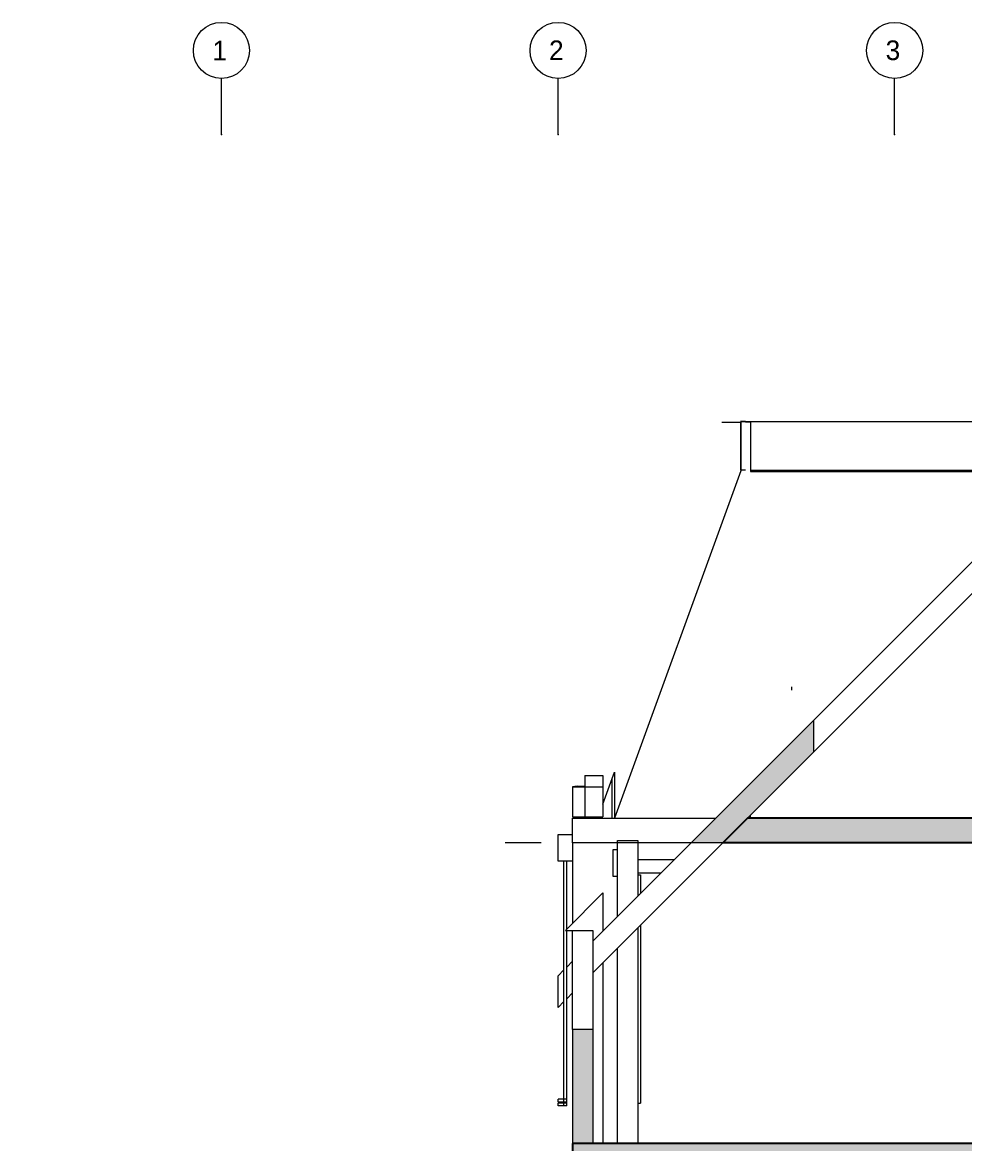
# Model space of a CAD drawing. Header units: metres. Extents: x -4.8 to 35.9, y -7 to 21.5.
# Drawn here: x -4.77 to 3.62, y 11.51 to 21.5 of the extents above; entities that cross this region are included whole.
import ezdxf

# ---------------------------------------------------------------- set-up
doc = ezdxf.new("R2010")
doc.units = ezdxf.units.M
doc.header["$MEASUREMENT"] = 0
doc.set_wipeout_variables(frame=1)
for name, pattern in [('Raster', [0.004, 0.002, -0.001, 0, -0.001]), ('Strichlinie eng', [0.002, 0.0015, -0.0005]), ('Wipeout_Contour', [1, 0, -1])]:
    doc.linetypes.add(name, pattern=pattern)
for name, color, linetype in [('E_Schnitt E RB_1_0', 7, 'Continuous'), ('E_Schnitt E RB_1_000 Achsraster', 7, 'Continuous'), ('E_Schnitt E RB_1_110 Wand Aussen', 7, 'Continuous'), ('E_Schnitt E RB_1_120 Wand Innen tragend', 7, 'Continuous'), ('E_Schnitt E RB_1_140 Brüstung', 7, 'Continuous'), ('E_Schnitt E RB_1_210 Decke', 7, 'Continuous'), ('E_Schnitt E RB_1_310 Dachkonstruktion massiv', 7, 'Continuous'), ('E_Schnitt E RB_1_950 Polierplan Bemaßung', 7, 'Continuous'), ('E_Schnitt E RB_1_Neubau_110 Wand Aussen', 7, 'Continuous')]:
    doc.layers.add(name, color=color, linetype=linetype)
doc.styles.add('ERSTELLTER_STIL_1', font='')
doc.styles.get('ERSTELLTER_STIL_1').set_extended_font_data('Eurostile')

msp = doc.modelspace()

# ---------------------------------------------------------------- wipeouts: each hides what was drawn before it
at = {"color": 254, "linetype": 'Wipeout_Contour', "lineweight": 0, "ltscale": 109.05175}
msp.add_wipeout([(-4.7741, -6.95), (35.8884, -6.95), (35.8884, 21.5), (-4.7741, 21.5)], dxfattribs=at).dxf.layer = 'E_Schnitt E RB_1_0'

# ---------------------------------------------------------------- next in the draw order: hatches: boundary and pattern name
at = {"layer": 'E_Schnitt E RB_1_110 Wand Aussen', "linetype": 'Continuous', "lineweight": 0, "true_color": 0x000000}
msp.add_hatch(color=18, dxfattribs=at).paths.add_polyline_path([(0.13, 11.51), (0.31, 11.51), (0.31, 12.5262), (0.13, 12.5262)])
at = {"layer": 'E_Schnitt E RB_1_210 Decke', "linetype": 'Continuous', "lineweight": 0, "true_color": 0x000000}
for points in [[(1.4678, 14.19), (13.5322, 14.19), (13.3122, 14.41), (6.8395, 14.41), (6.8395, 14.37), (6.6895, 14.37), (6.6895, 14.41), (1.6878, 14.41)], [(0.13, 11.51), (0.13, 11.31), (14.87, 11.31), (14.87, 11.51)]]:
    msp.add_hatch(color=18, dxfattribs=at).paths.add_polyline_path(points)
at = {"layer": 'E_Schnitt E RB_1_310 Dachkonstruktion massiv', "linetype": 'Continuous', "lineweight": 0, "true_color": 0x000000}
msp.add_hatch(color=18, dxfattribs=at).paths.add_polyline_path([(1.4678, 14.19), (2.2753, 14.9975), (2.2753, 15.2803), (1.185, 14.19)])

# ---------------------------------------------------------------- next in the draw order: linework, layer by layer
at = {"layer": 'E_Schnitt E RB_1_000 Achsraster', "color": 5, "linetype": 'Raster', "lineweight": 0, "ltscale": 1000}
for p, q in [((-3, 20.5), (-3, 21)), ((0, 20.5), (0, 21)), ((3, 20.5), (3, 21))]:
    msp.add_line(p, q, dxfattribs=at)
at = {"layer": 'E_Schnitt E RB_1_000 Achsraster', "color": 5, "linetype": 'Continuous', "lineweight": 0, "ltscale": 1000}
for centre in [(-3, 21.25), (0, 21.25), (3, 21.25)]:
    msp.add_circle(centre, 0.25, dxfattribs=at)
at = {"layer": 'E_Schnitt E RB_1_000 Achsraster', "color": 5, "linetype": 'Raster', "lineweight": 0, "ltscale": 1000}
for p in [(-3, 20.5), (-3, 20.5), (0, 20.5), (0, 20.5), (3, 20.5), (3, 20.5)]:
    msp.add_point(p, dxfattribs=at)
at = {"layer": 'E_Schnitt E RB_1_110 Wand Aussen', "color": 7, "linetype": 'Continuous', "lineweight": 18, "ltscale": 1000}
for p, q in [((1.63, 17.9405), (1.63, 17.51)), ((1.6697, 17.9405), (1.7149, 17.9405)), ((1.7149, 17.9405), (1.7149, 17.5)), ((1.63, 17.5047), (0.5036, 14.41)), ((1.63, 17.51), (1.63, 17.5047)), ((1.7149, 17.5), (4.495, 17.5)), ((0.2376, 14.79), (0.4, 14.79)), ((0.2376, 14.79), (0.2376, 14.69)), ((0.4, 14.79), (0.4, 14.69)), ((0.4827, 14.7617), (0.5036, 14.8194)), ((0.5036, 14.8194), (0.5036, 14.4101)), ((0.2376, 14.69), (0.2376, 14.42)), ((0.4, 14.5346), (0.4827, 14.7617)), ((0.4827, 14.41), (0.4827, 14.7617)), ((0.4, 14.5346), (0.4, 14.42)), ((0.2376, 14.42), (0.2376, 14.41)), ((0.2376, 14.41), (0.4, 14.41)), ((0.4, 14.41), (0.4827, 14.41)), ((0.5036, 14.41), (1.405, 14.41)), ((0.13, 14.19), (0.13, 13.4744)), ((0.53, 14.19), (0.13, 14.19)), ((0.53, 13.535), (0.53, 14.21)), ((0.53, 14.21), (0.71, 14.21)), ((0.71, 14.21), (0.71, 13.715)), ((0.0656, 13.41), (0.4, 13.7444)), ((0.4, 13.7444), (0.4, 13.405)), ((0.0656, 13.41), (0.13, 13.41)), ((0.13, 12.5262), (0.13, 13.41)), ((0.13, 13.41), (0.31, 13.41)), ((0.31, 13.41), (0.31, 12.5262)), ((0.71, 13.4322), (0.71, 11.51)), ((0.53, 11.51), (0.53, 13.2522)), ((0.4, 13.1222), (0.4, 11.51)), ((0.13, 12.5262), (0.13, 11.51)), ((0.31, 12.5262), (0.13, 12.5262)), ((0.31, 12.5262), (0.31, 11.51))]:
    msp.add_line(p, q, dxfattribs=at)
at = {"layer": 'E_Schnitt E RB_1_110 Wand Aussen', "color": 7, "linetype": 'Continuous', "lineweight": 13, "ltscale": 1000}
for p, q in [((0, 14.025), (0, 14.265)), ((0, 14.265), (0.13, 14.265)), ((0.49, 13.89), (0.49, 14.13)), ((0.49, 14.13), (0.53, 14.13)), ((0.005, 14.025), (0, 14.025)), ((0.0525, 14.025), (0.005, 14.025)), ((0.0775, 14.025), (0.0525, 14.025)), ((0.0525, 11.905), (0.0525, 14.025)), ((0.125, 14.025), (0.0775, 14.025)), ((0.0775, 13.4219), (0.0775, 14.025)), ((0.13, 14.025), (0.125, 14.025)), ((0.495, 13.89), (0.49, 13.89)), ((0.53, 13.89), (0.495, 13.89)), ((0.71, 13.905), (0.735, 13.905)), ((0.735, 13.905), (0.735, 13.74)), ((0.0775, 11.88), (0.0775, 13.41)), ((0.735, 13.4572), (0.735, 11.87)), ((0.0525, 11.905), (0, 11.905)), ((0, 11.88), (0, 11.905)), ((0.0525, 11.88), (0.0525, 11.905)), ((0.0775, 11.905), (0.0525, 11.905)), ((0.0525, 11.88), (0, 11.88)), ((0.0525, 11.87), (0, 11.87)), ((0, 11.845), (0, 11.87)), ((0.0525, 11.845), (0, 11.845)), ((0.0775, 11.88), (0.0525, 11.88)), ((0.0525, 11.87), (0.0525, 11.88)), ((0.0525, 11.845), (0.0525, 11.87)), ((0.0775, 11.87), (0.0525, 11.87)), ((0.0775, 11.845), (0.0525, 11.845)), ((0.0775, 11.845), (0.0775, 11.88)), ((0.71, 11.87), (0.735, 11.87))]:
    msp.add_line(p, q, dxfattribs=at)
at = {"layer": 'E_Schnitt E RB_1_120 Wand Innen tragend', "color": 7, "linetype": 'Continuous', "lineweight": 18, "ltscale": 1000}
msp.add_line((1.7149, 14.41), (1.7149, 14.4371), dxfattribs=at)
at = {"layer": 'E_Schnitt E RB_1_140 Brüstung', "color": 7, "linetype": 'Continuous', "lineweight": 18, "ltscale": 1000}
for p, q in [((1.4649, 17.9357), (1.4597, 17.9357)), ((1.4597, 17.9357), (1.4597, 17.9345)), ((1.4649, 17.9345), (1.4597, 17.9345)), ((1.6247, 17.9357), (1.4649, 17.9357)), ((1.6247, 17.9345), (1.4649, 17.9345)), ((1.6297, 17.9357), (1.6247, 17.9357)), ((1.6297, 17.9345), (1.6247, 17.9345)), ((1.6297, 17.9477), (1.6297, 17.9444)), ((1.6598, 17.9444), (1.6297, 17.9477)), ((1.6297, 17.944), (1.6297, 17.9444)), ((1.6297, 17.9444), (1.6635, 17.944)), ((1.6297, 17.9444), (1.6598, 17.9444)), ((1.6297, 17.9433), (1.6297, 17.944)), ((1.6297, 17.9433), (1.6297, 17.9405)), ((1.6697, 17.9433), (1.6297, 17.9433)), ((1.6297, 17.9396), (1.6297, 17.9405)), ((1.6697, 17.9405), (1.6297, 17.9405)), ((1.6297, 17.9388), (1.6297, 17.9396)), ((1.6297, 17.937), (1.6297, 17.9388)), ((1.6297, 17.9357), (1.6297, 17.937)), ((1.6297, 17.9077), (1.6297, 17.9345)), ((1.6297, 17.9056), (1.6297, 17.9077)), ((1.6297, 17.9046), (1.6297, 17.9056)), ((1.6299, 17.705), (1.6297, 17.9046)), ((1.6635, 17.944), (1.6598, 17.9444)), ((1.6635, 17.944), (4.5033, 17.944)), ((1.6797, 17.9422), (1.6697, 17.9433)), ((1.6697, 17.9433), (1.6697, 17.9405)), ((1.6797, 17.9422), (1.6948, 17.9405)), ((1.6299, 17.705), (1.6249, 17.705)), ((1.6299, 17.705), (1.6249, 17.705)), ((1.6299, 17.69), (1.6299, 17.705)), ((1.63, 17.51), (1.6299, 17.69)), ((1.67, 17.51), (1.63, 17.51)), ((1.67, 17.51), (1.63, 17.51)), ((1.7149, 17.51), (4.4934, 17.51)), ((0.17, 14.6936), (0.13, 14.69)), ((0.13, 14.69), (0.13, 14.42)), ((0.13, 14.69), (0.4, 14.69)), ((0.17, 14.6936), (0.2376, 14.6936)), ((0.4, 14.69), (0.4, 14.5346)), ((0.13, 14.42), (0.2376, 14.42)), ((0.2376, 14.42), (0.4, 14.42))]:
    msp.add_line(p, q, dxfattribs=at)
at = {"layer": 'E_Schnitt E RB_1_210 Decke', "color": 7, "linetype": 'Continuous', "lineweight": 13, "ltscale": 1000}
for p, q in [((0.13, 14.41), (0.2376, 14.41)), ((0.13, 14.19), (0.13, 14.41)), ((0.4827, 14.41), (0.5036, 14.41)), ((1.185, 14.19), (0.71, 14.19))]:
    msp.add_line(p, q, dxfattribs=at)
at = {"layer": 'E_Schnitt E RB_1_210 Decke', "color": 7, "linetype": 'Continuous', "lineweight": 25, "ltscale": 1000}
for p, q in [((1.6878, 14.41), (1.4678, 14.19)), ((6.6895, 14.41), (1.6878, 14.41)), ((6.045, 14.19), (1.4678, 14.19)), ((1.4678, 14.19), (1.4678, 14.19)), ((0.13, 11.51), (0.13, 11.31)), ((0.31, 11.51), (0.13, 11.51)), ((6.045, 11.51), (0.31, 11.51))]:
    msp.add_line(p, q, dxfattribs=at)
at = {"layer": 'E_Schnitt E RB_1_210 Decke', "color": 7, "linetype": 'Continuous', "lineweight": 18, "ltscale": 1000}
for p, q in [((0.71, 14.04), (1.035, 14.04)), ((0.915, 13.92), (0.71, 13.92))]:
    msp.add_line(p, q, dxfattribs=at)
at = {"layer": 'E_Schnitt E RB_1_310 Dachkonstruktion massiv', "color": 7, "linetype": 'Continuous', "lineweight": 18, "ltscale": 1000}
for p, q in [((4.4988, 17.2209), (2.2753, 14.9975)), ((2.2753, 15.2803), (4.2159, 17.2209)), ((2.2753, 15.2803), (1.185, 14.19)), ((2.2753, 15.2803), (2.2753, 14.9975)), ((2.2753, 14.9975), (1.4678, 14.19)), ((0.31, 13.315), (1.185, 14.19)), ((1.4678, 14.19), (0.31, 13.0322)), ((1.4678, 14.19), (1.185, 14.19)), ((0.13, 13.135), (0.0775, 13.0825)), ((0.0525, 13.0575), (0, 13.005)), ((0, 12.7222), (0, 13.005)), ((0.13, 12.8522), (0.0775, 12.7997)), ((0.0525, 12.7747), (0, 12.7222))]:
    msp.add_line(p, q, dxfattribs=at)
at = {"layer": 'E_Schnitt E RB_1_950 Polierplan Bemaßung', "color": 7, "linetype": 'Strichlinie eng', "lineweight": 13, "ltscale": 1000}
msp.add_line((1.8487, 14.19), (-0.4716, 14.19), dxfattribs=at)
at = {"layer": 'E_Schnitt E RB_1_Neubau_110 Wand Aussen', "color": 8, "linetype": 'Continuous', "lineweight": 13, "ltscale": 1000}
msp.add_line((2.0802, 15.5802), (2.0802, 15.55), dxfattribs=at)

# ---------------------------------------------------------------- next in the draw order: texts
at = {"layer": 'E_Schnitt E RB_1_000 Achsraster', "color": 5, "linetype": 'Continuous', "lineweight": 0, "char_height": 0.175, "attachment_point": 1, "style": 'ERSTELLTER_STIL_1'}
for s, insert in [('\\A1;{\\pql;\\pt0;\\fEurostile|b0|i0|c0|p0;\\W1.000000;1}', (-3.0805, 21.3375)), ('\\A1;{\\pql;\\pt0;\\fEurostile|b0|i0|c0|p0;\\W1.000000;2}', (-0.0805, 21.3393)), ('\\A1;{\\pql;\\pt0;\\fEurostile|b0|i0|c0|p0;\\W1.000000;3}', (2.9195, 21.3393))]:
    msp.add_mtext(s, dxfattribs=dict(at, insert=insert))

doc.saveas('drawing.dxf')
